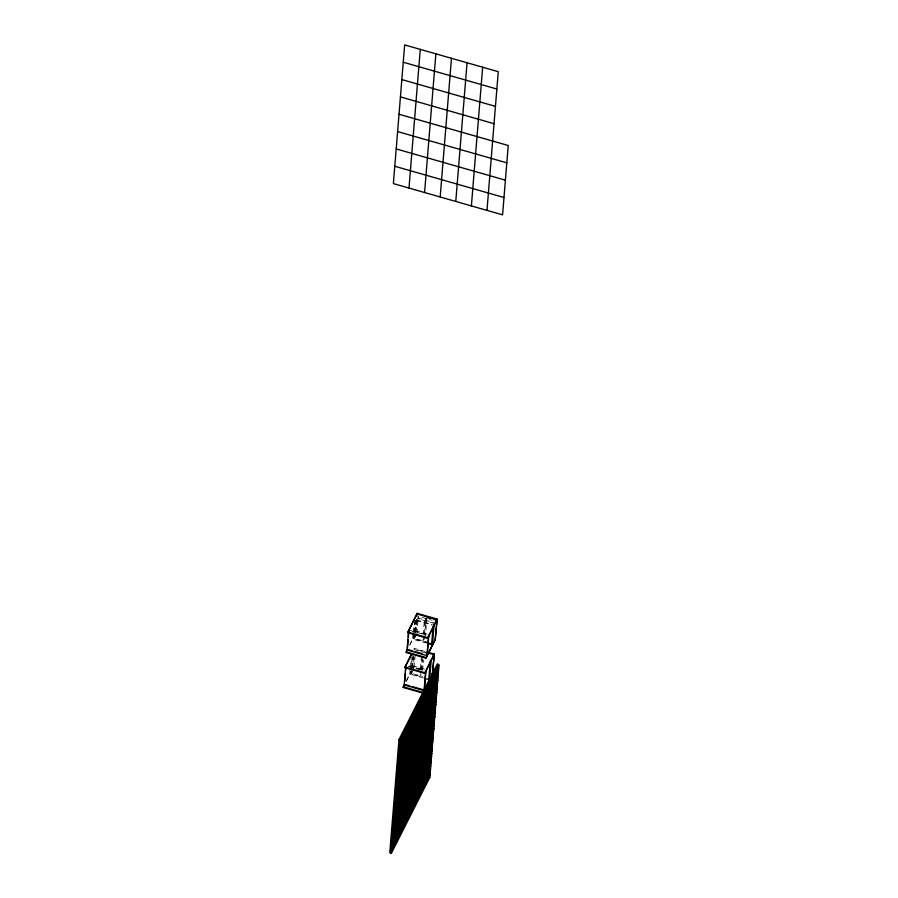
<?xml version="1.0" encoding="UTF-8"?>
<svg xmlns="http://www.w3.org/2000/svg" width="898" height="898" viewBox="0 0 898 898"><rect width="100%" height="100%" fill="white"/><g stroke="black" fill="none" stroke-linecap="round" stroke-linejoin="round"><path stroke-width="0.67" stroke-dasharray="4.49 3.37" d="M410.173 668.617L409.724 674.095L423.564 678.057M410.285 667.236L410.947 659.009M413.013 633.629L412.564 639.107L426.404 643.069M413.125 632.259L413.686 625.401M410.768 671.592L410.543 674.331L413.237 669.032L414.304 655.989M411.217 666.103L412.002 656.505M413.843 633.865L413.394 639.342L416.088 634.044M413.956 632.495L414.955 620.148M411.06 671.019L410.835 673.769L422.543 677.114M411.172 669.65L412.238 656.573M414.124 633.292L413.686 638.781L426.696 642.508M414.18 632.63L415.19 620.204M413.17 655.428L411.711 673.377L412.912 671.008M415.123 631.485L416.021 620.439L417.222 618.082M412.373 668.09L413.417 656.46M415.37 632.439L416.369 620.103M412.665 667.528L413.551 656.55M415.505 632.54L416.627 618.812M416.245 632.046L417.368 618.239M434.497 623.448L417.929 618.711L418.131 616.275L432.151 620.294M414.225 667.27L415.123 656.225M416.964 633.662L418.311 617.094M420.432 668.438L421.409 656.494M425.394 636.727L423.564 640.319L422.745 640.083L423.059 636.098M423.171 634.774L424.249 621.506L426.079 617.914L424.675 635.155M421.039 671.322L420.724 675.307L419.894 675.072M421.151 669.998L422.228 656.73M424.103 633.685L425.08 621.742L426.898 618.15L425.495 635.391M421.824 670.144L422.689 659.536M422.655 670.379L423.519 659.772M417.929 618.711L418.221 618.138L433.51 622.516M409.769 644.641L414.18 635.93M409.713 645.258L413.989 636.839M415.538 634.605L413.731 638.152L426.741 641.879M414.562 638.388L415.763 636.031M422.745 640.083L424.563 636.491M406.311 680.83L411.34 670.918M406.255 681.447L411.138 671.827M413.282 668.415L410.891 673.141L422.599 676.497M424.249 621.506L425.08 621.742M416.549 619.957L432.163 624.424M416.257 620.518L432.106 625.042M427.347 634.145L417.155 631.238L416.874 631.799L427.066 634.718M410.24 630.576L426.135 635.122M424.922 651.376L414.225 648.311L413.933 648.884L425.966 652.318M413.978 649.602L425.899 653.014M424.507 669.133L414.315 666.215L414.023 666.787L424.215 669.706M408.713 665.934L423.284 670.11M408.433 666.507L421.678 670.301"/><path stroke-width="1.35" d="M408.983 188.064L420.264 49.368M424.586 192.52L435.867 53.824M440.177 196.988L451.469 58.291M431.074 676.306L398.97 739.593L389.777 852.629L391.427 853.1L429.828 777.399L430.03 774.974L429.199 774.738L427.942 777.219M432.23 675.105L423.07 693.144L403.202 687.464L404.504 684.377M433.016 655.046L433.846 655.282L424.687 673.332L404.818 667.641L411.587 653.789M407.355 649.389L406.053 652.476L425.921 658.167L435.07 640.117M407.67 632.652L416.874 613.985L407.67 632.652L427.538 638.343L436.686 620.305L434.037 619.541M390.596 852.864L399.79 739.829L438.202 664.127L437.371 663.891L432.331 673.814M405.784 665.755L404.223 684.95L424.092 690.629L425.652 671.435M408.624 630.766L407.063 649.961L426.932 655.652L428.492 636.446M404.729 681.638L405.402 673.41M405.627 670.671L406.064 665.182M407.468 648.019L408.13 639.791M408.354 637.052L408.916 630.194M391.427 853.1L391.618 850.675L430.03 774.974M429.446 771.685L430.277 771.921L390.843 849.811L391.674 850.047L391.865 847.622L391.045 847.386L404.268 821.322M391.09 846.758L391.921 846.994L392.123 844.569L430.524 768.868L429.693 768.632L423.396 781.047M392.168 843.952L392.37 841.516L430.771 765.814L430.569 768.25L392.168 843.952L391.337 843.705M391.595 840.663L392.415 840.898L392.617 838.463L431.018 762.772L430.187 762.537M391.842 837.61L392.662 837.845L392.864 835.421L431.264 759.719L430.445 759.484M392.089 834.556L392.909 834.792L393.111 832.367L431.511 756.666L430.692 756.43M392.336 831.503L393.156 831.739L393.358 829.314L431.758 753.613L430.939 753.377L429.682 755.858M395.098 823.488L392.583 828.45L393.414 828.686L393.605 826.261L432.017 750.56L431.186 750.324L424.26 763.974M392.83 825.397L393.661 825.644L393.852 823.208L432.264 747.518L431.433 747.271M393.908 822.59L394.099 820.155L432.51 744.464L432.308 746.889L393.908 822.59L393.077 822.355M394.155 819.537L394.357 817.113L432.757 741.411L432.555 743.836L394.155 819.537L393.324 819.302M393.571 816.248L394.402 816.484L394.604 814.059L433.004 738.358L432.174 738.122L429.659 743.084M393.829 813.195L394.649 813.431L394.851 811.006L433.251 735.305L432.421 735.069M394.076 810.142L394.896 810.378L395.098 807.953L433.498 732.252L432.679 732.016M394.323 807.089L395.142 807.336L395.344 804.9L433.745 729.21L432.926 728.963L421.589 751.3M394.57 804.047L395.389 804.282L395.591 801.847L433.992 726.156L433.173 725.921M395.648 801.229L395.838 798.805L434.25 723.103L434.048 725.528L395.648 801.229L394.817 800.994M395.064 797.94L395.895 798.176L396.085 795.751L434.497 720.05L433.667 719.814M395.311 794.887L396.141 795.123L396.332 792.698L434.744 716.997L433.914 716.761M395.558 791.834L396.388 792.07L396.59 789.645L434.991 713.944L434.161 713.708M395.805 788.781L396.635 789.028L396.837 786.592L435.238 710.902L434.408 710.655M396.882 785.975L397.084 783.539L435.485 707.849L435.283 710.273L396.882 785.975L396.063 785.739M396.31 782.686L397.129 782.921L397.331 780.497L435.732 704.795L434.913 704.56M396.557 779.632L397.376 779.868L397.578 777.444L435.979 701.742L435.16 701.506M396.804 776.579L397.634 776.815L397.825 774.39L436.226 698.689L435.407 698.453L434.149 700.934M397.051 773.526L397.881 773.762L398.072 771.337L436.484 695.636L435.653 695.4M397.298 770.484L398.128 770.72L398.319 768.284L436.731 692.594L435.9 692.347L431.489 701.035M397.545 767.431L398.375 767.667L398.566 765.242L436.978 689.541L436.147 689.305M398.622 764.613L398.824 762.189L437.225 686.487L437.023 688.912L398.622 764.613L397.792 764.378L399.689 760.651M398.039 761.324L398.869 761.56L399.071 759.136L437.472 683.434L436.641 683.198M398.297 758.271L399.116 758.507L399.318 756.082L437.719 680.381L436.899 680.145M398.544 755.218L399.363 755.454L399.565 753.029L437.966 677.328L437.146 677.092M398.791 752.176L399.61 752.412L399.812 749.976L438.213 674.286L437.393 674.039L432.353 683.973M399.038 749.123L399.868 749.359L400.059 746.934L438.46 671.233L437.64 670.997L435.126 675.958M400.115 746.305L400.306 743.881L438.718 668.179L438.516 670.604L400.115 746.305L399.284 746.07M399.531 743.016L400.362 743.252L400.553 740.828L438.965 665.126L438.134 664.89L399.733 740.592L400.553 740.828M416.852 616.073L417.076 613.323L437.124 619.07L435.16 640.218L437.124 619.07M455.78 201.455L467.061 62.759M423.07 693.144L432.275 674.488L431.455 674.252M424.687 673.332L433.891 654.664M425.921 658.167L435.126 639.499M427.538 638.343L436.742 619.676L416.784 613.895L417.076 613.323M424.372 690.068L425.933 670.862M427.224 655.08L428.784 635.885M428.761 679.55L430.221 661.725M431.612 644.562L433.061 626.737M434.273 654.047L432.32 675.206L434.273 654.047L428.93 652.52M471.383 205.923L482.664 67.227M432.409 735.294L432.971 728.323L433.801 728.581L395.389 804.282M435.137 701.809L435.698 694.827L436.529 695.018L398.128 770.72M435.923 692.032L436.271 687.857M430.277 771.921L430.075 774.345L391.674 850.047M391.921 846.994L430.322 771.303L430.524 768.868M431.018 762.772L430.816 765.197L392.415 840.898M392.662 837.845L431.074 762.144L431.264 759.719M392.909 834.792L431.321 759.091L431.511 756.666M393.156 831.739L431.568 756.037L431.758 753.613M432.017 750.56L431.815 752.995L393.414 828.686M393.661 825.644L432.061 749.942L432.264 747.518M394.402 816.484L432.802 740.783L433.004 738.358M394.649 813.431L433.049 737.729L433.251 735.305M394.896 810.378L433.307 734.687L433.498 732.252M395.142 807.336L433.554 731.634L433.745 729.21M433.801 728.581L433.992 726.156M434.497 720.05L434.295 722.475L395.895 798.176M434.744 716.997L434.542 719.421L396.141 795.123M396.388 792.07L434.789 716.38L434.991 713.944M396.635 789.028L435.036 713.326L435.238 710.902M397.129 782.921L435.541 707.22L435.732 704.795M397.376 779.868L435.788 704.167L435.979 701.742M397.634 776.815L436.035 701.114L436.226 698.689M436.484 695.636L436.282 698.072L397.881 773.762M436.529 695.018L436.731 692.594M398.375 767.667L436.776 691.965L436.978 689.541M437.472 683.434L437.27 685.859L398.869 761.56M399.116 758.507L437.528 682.806L437.719 680.381M399.363 755.454L437.775 679.764L437.966 677.328M438.213 674.286L438.022 676.71L399.61 752.412M399.868 749.359L438.269 673.657L438.46 671.233M438.965 665.126L438.763 667.551L400.362 743.252M486.985 210.379L498.267 71.683L404.661 44.9L393.38 183.596L502.588 214.847L508.223 145.498L399.015 114.248M404.818 667.641L411.531 654.406M433.465 624.795L434.003 625.603L432.432 644.798L427.706 643.439M403.202 687.464L404.426 685.062M400.115 742.399L404.515 733.711M417.738 707.658L420.264 702.685M423.407 696.489L428.447 686.555M429.704 684.074L436.001 671.659M408.68 728.076L399.24 746.687L400.059 746.934M422.531 700.777L425.674 694.569M428.829 688.362L433.857 678.439M407.221 732.981L408.478 730.501M402.764 742.298L407.804 732.375M409.061 729.883L413.462 721.206M426.685 695.142L429.21 690.18M401.889 746.586L405.032 740.39M408.186 734.182L417.626 715.571M431.478 688.261L434.621 682.065M405.413 742.197L410.453 732.263M411.711 729.782L423.048 707.444M410.835 734.081L413.978 727.874M417.132 721.666L427.83 700.575M427.01 704.245L428.267 701.753M400.508 756.98L397.994 761.953L398.824 762.189M416.245 725.966L419.4 719.758M422.543 713.551L431.994 694.94M400.946 758.17L402.203 755.689M432.421 696.118L433.678 693.638M405.301 750.111L397.747 764.995L398.566 765.242M419.781 721.565L424.821 711.643M426.079 709.162L435.519 690.54M398.757 765.567L397.5 768.048L398.319 768.284M400.014 763.087L409.454 744.476M425.203 713.45L430.232 703.516M399.139 767.375L404.179 757.452M405.436 754.971L414.247 737.595M430.613 705.334L433.768 699.127M404.56 759.259L409.589 749.336M410.846 746.855L418.401 731.96M420.724 729.423L421.981 726.942M409.971 751.143L413.125 744.936M416.268 738.74L423.822 723.844M426.146 721.307L427.403 718.827M413.507 746.754L418.535 736.82M419.804 734.34L428.615 716.963M401.922 772.134L396.254 783.303L397.084 783.539M418.917 738.627L423.957 728.705M425.214 726.224L432.769 711.328M397.893 782.641L396.007 786.356L396.837 786.592M399.161 780.149L406.076 766.499M424.339 730.512L429.379 720.589M430.636 718.108L433.779 711.901M398.274 784.448L403.314 774.514M404.571 772.033L410.869 759.629M427.863 726.123L432.903 716.189M397.399 788.736L398.656 786.255M403.696 776.332L415.033 753.994M428.874 726.695L430.142 724.203M417.974 750.212L419.243 747.731M401.563 783.101L404.078 778.139M407.221 771.932L412.261 762.009M413.518 759.528L419.815 747.114M417.099 754.511L418.356 752.019M423.396 742.096L424.653 739.615M406.345 776.231L409.499 770.024M412.642 763.816L417.682 753.893M418.939 751.413L425.237 738.998M397.915 795.415L394.772 801.611L395.591 801.847M411.767 768.104L414.91 761.908M418.064 755.701L429.39 733.363M397.039 799.703L394.514 804.664L395.344 804.9M398.297 797.222L402.708 788.534M415.92 762.469L418.446 757.508M406.861 782.899L394.267 807.717L395.098 807.953M420.713 755.6L423.856 749.392M427.01 743.185L432.05 733.262M405.402 787.804L406.659 785.323M397.803 803.328L394.02 810.771L394.851 811.006M400.946 797.121L411.654 776.018M426.135 747.484L429.278 741.277M410.824 779.689L412.081 777.208M400.07 801.409L403.213 795.201M406.367 789.005L411.396 779.071M412.665 776.59L415.808 770.383M405.492 793.293L408.635 787.086M409.892 784.605L420.601 763.513M409.017 788.904L414.057 778.97M415.314 776.489L426.011 755.398M398.701 811.803L393.032 822.972L393.852 823.208M414.438 780.777L417.581 774.581M420.735 768.374L430.176 749.763M399.127 812.993L400.385 810.512M394.671 822.299L403.483 804.934M419.849 772.662L423.003 766.454M404.549 804.877L405.806 802.397M393.795 826.598L398.824 816.664M400.093 814.183L407.647 799.299M423.385 768.273L428.413 758.339M397.32 822.198L402.36 812.275M403.617 809.794L412.429 792.418M428.795 760.157L430.063 757.665M402.742 814.082L407.771 804.159M409.039 801.678L416.593 786.783M408.152 805.966L413.192 796.043M414.449 793.551L421.375 779.902M392.853 838.182L395.367 833.209M424.327 776.13L425.585 773.649M395.322 833.838L391.539 841.28L392.37 841.516M413.574 797.851L416.728 791.643M417.985 789.162L426.797 771.786M398.263 830.055L399.531 827.574M427.863 771.73L429.121 769.249M393.807 839.372L400.104 826.957M412.698 802.139L413.956 799.658M417.11 793.45L422.139 783.527M416.852 796.504L419.377 791.542M422.52 785.335L427.56 775.412M393.313 845.467L390.798 850.44L391.618 850.675M396.456 839.271L401.496 829.337M402.753 826.856L409.05 814.452M403.247 62.231L496.863 89.025M401.844 79.574L495.449 106.357M400.429 96.905L494.035 123.7M397.612 131.579L506.82 162.841M396.198 148.922L505.406 180.172M394.783 166.253L504.002 197.515M427.414 617.644L430.063 618.408M407.714 632.035L427.583 637.715M429.3 643.249L431.904 643.989M427.268 652.767L433.992 654.62M408.68 649.77L412.653 650.904M415.303 651.667L421.925 653.564M406.109 651.858L425.978 657.538M411.284 654.9L412.115 655.136M430.322 660.344L431.152 660.58L429.592 679.786L424.866 678.428M437.685 670.368L438.516 670.604M437.438 673.421L438.269 673.657M404.875 667.023L424.743 672.703M436.944 679.528L437.775 679.764M436.697 682.57L437.528 682.806M436.204 688.676L437.023 688.912M435.957 691.729L436.776 691.965M405.829 684.759L409.802 685.892M412.451 686.656L423.048 689.686M403.258 686.835L423.126 692.526M435.204 700.878L436.035 701.114M434.958 703.931L435.788 704.167M434.711 706.984L435.541 707.22M434.464 710.037L435.283 710.273M434.217 713.091L435.036 713.326M433.97 716.144L434.789 716.38M433.218 725.292L434.048 725.528M432.724 731.399L433.554 731.634M432.477 734.452L433.307 734.687M432.23 737.494L433.049 737.729M431.983 740.547L432.802 740.783M431.489 746.653L432.308 746.889M398.97 739.593L399.79 739.829M431.231 749.707L432.061 749.942M399.487 743.645L400.306 743.881M430.737 755.802L431.568 756.037M398.981 749.74L399.812 749.976M430.49 758.855L431.321 759.091M398.734 752.793L399.565 753.029M430.243 761.908L431.074 762.144M398.488 755.847L399.318 756.082M398.241 758.9L399.071 759.136M429.749 768.015L430.569 768.25M429.502 771.056L430.322 771.303M428.997 777.163L429.828 777.399M397.253 771.101L398.072 771.337M397.006 774.155L397.825 774.39M396.748 777.208L397.578 777.444M396.501 780.261L397.331 780.497M395.76 789.409L396.59 789.645M395.513 792.463L396.332 792.698M395.266 795.516L396.085 795.751M395.019 798.569L395.838 798.805M393.773 813.824L394.604 814.059M393.526 816.877L394.357 817.113M393.279 819.919L394.099 820.155M392.785 826.025L393.605 826.261M392.527 829.079L393.358 829.314M392.28 832.132L393.111 832.367M392.033 835.185L392.864 835.421M391.786 838.227L392.617 838.463M391.292 844.333L392.123 844.569"/></g></svg>
